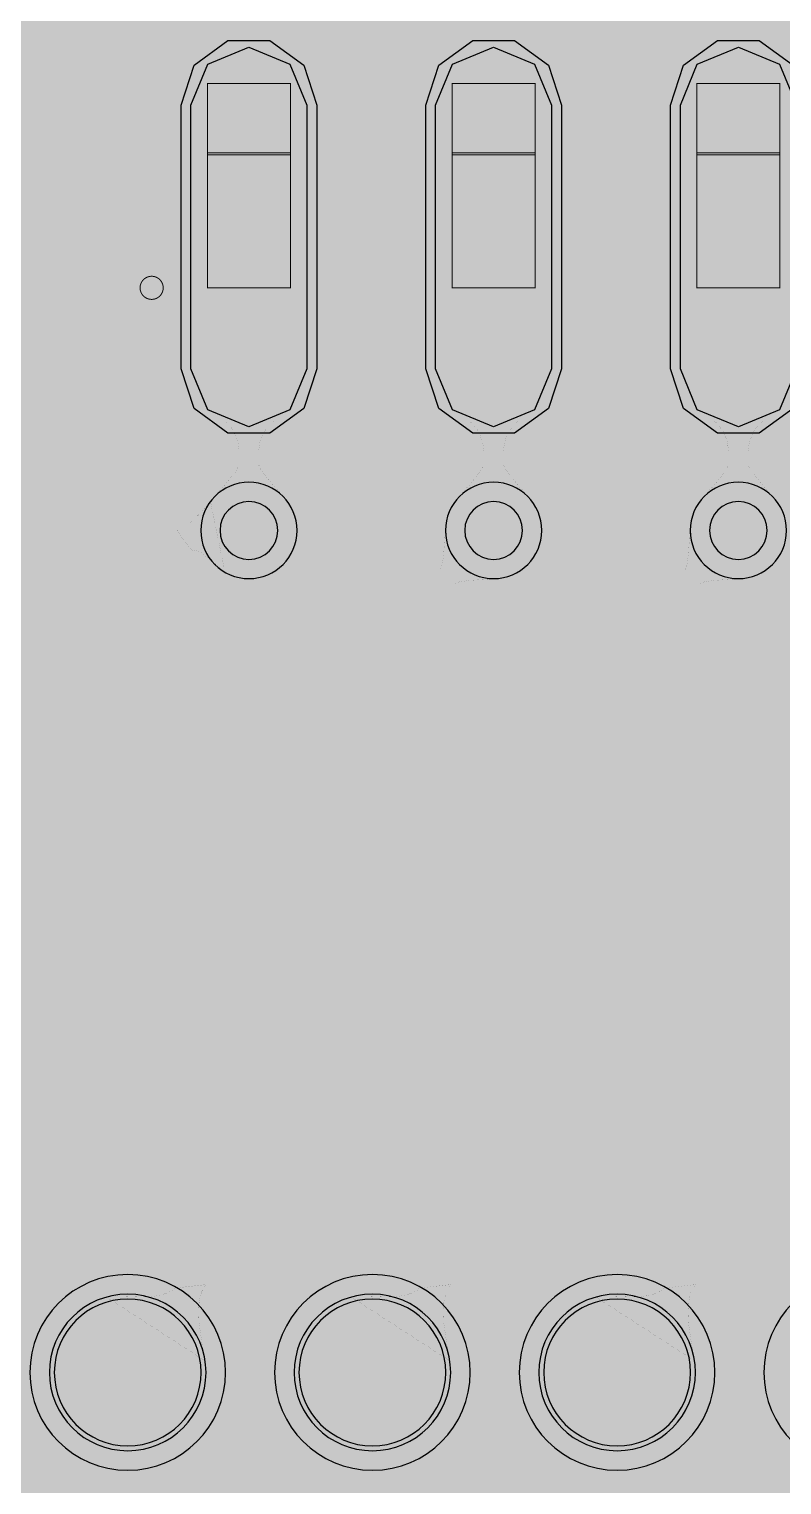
# Model space of a CAD drawing. Header units: millimetres. Extents: x 0 to 100, y -100 to 0.
# Drawn here: x 50.15 to 54.06, y -91.08 to -83.53 of the extents above; entities that cross this region are included whole.
import ezdxf

# ---------------------------------------------------------------- set-up
doc = ezdxf.new("R2010")
doc.units = ezdxf.units.MM
doc.header["$MEASUREMENT"] = 0
for name, color, linetype, true_color in [('Bottom-Layer', 7, 'Continuous', 0x0000ff), ('Bottom-Paste-Mask-Layer', 7, 'Continuous', 0x800000), ('Bottom-Solder-Mask-Layer', 7, 'Continuous', 0xaa00ff), ('Component-Marking-Layer', 7, 'Continuous', 0x66ffcc), ('Component-Shape-Layer', 7, 'Continuous', 0x00cccc), ('Document-Layer', 7, 'Continuous', 0xffffff), ('Hole-Layer', 7, 'Continuous', 0x222222), ('Inner1', 7, 'Continuous', 0x999966), ('Inner2', 7, 'Continuous', 0x008000), ('Multi-Layer', 7, 'Continuous', 0xc0c0c0), ('Pin-Floating-Layer', 7, 'Continuous', 0xff99ff), ('Pin-Soldering-Layer', 7, 'Continuous', 0xcc9999), ('Top-Layer', 7, 'Continuous', 0xff0000), ('Top-Paste-Mask-Layer', 7, 'Continuous', 0x808080), ('Top-Silkscreen-Layer', 7, 'Continuous', 0xffcc00), ('Top-Solder-Mask-Layer', 7, 'Continuous', 0x800080)]:
    doc.layers.add(name, color=color, linetype=linetype, true_color=true_color)

msp = doc.modelspace()

# ---------------------------------------------------------------- hatches: boundary and pattern name
at = {"layer": 'Bottom-Layer'}
for points in [[(99.6419, -0.3581), (99.6419, -99.6419), (0.3581, -99.6419), (0.3581, -0.3581)], [(42.7247, -86.7299), (43.0246, -86.6992), (43.2729, -86.5283), (43.4086, -86.2591), (43.3984, -85.9578), (43.2447, -85.6985), (42.9853, -85.5448), (42.684, -85.5345), (42.4149, -85.6702), (42.2439, -85.9185), (42.2132, -86.2184), (42.1567, -86.1619), (42.1515, -86.0885), (42.033, -85.7661), (41.7588, -85.5593), (41.4162, -85.5341), (41.1146, -85.6985), (40.9502, -86.0001), (40.9755, -86.3426), (41.1823, -86.6169), (41.5047, -86.7353), (41.5781, -86.7406), (44.6501, -89.8125), (44.2963, -89.7352), (43.9466, -89.8292), (43.6795, -90.0737), (43.4043, -89.8249), (43.0445, -89.7349), (42.6846, -89.8249), (42.4095, -90.0737), (42.1343, -89.8249), (41.7745, -89.7349), (41.4146, -89.8249), (41.1395, -90.0737), (40.8643, -89.8249), (40.5045, -89.7349), (40.1446, -89.8249), (39.8695, -90.0737), (39.6866, -89.883), (39.4498, -89.7659), (39.1872, -89.7364), (38.9303, -89.7981), (38.7097, -89.9435), (38.5518, -90.1553), (38.5518, -88.43), (40.2412, -86.7406), (40.3146, -86.7353), (40.637, -86.6169), (40.8438, -86.3426), (40.8691, -86.0001), (40.7047, -85.6985), (40.4031, -85.5341), (40.0605, -85.5593), (39.7863, -85.7661), (39.6678, -86.0885), (39.6626, -86.1619), (39.6061, -86.2184), (39.5674, -85.8979), (39.37, -85.6423), (39.0696, -85.5238), (38.751, -85.5758), (38.5038, -85.7835), (38.3978, -86.0885), (38.3926, -86.1619), (38.3361, -86.2184), (38.3053, -85.9184), (38.1342, -85.67), (37.8647, -85.5344), (37.5633, -85.545), (37.304, -85.6991), (37.1506, -85.9588), (37.141, -86.2603), (37.2773, -86.5293), (37.3255, -86.5849), (37.3255, -90.6937), (37.3566, -90.8503), (37.4453, -90.9831), (38.3695, -91.9072), (38.5022, -91.9959), (38.6588, -92.027), (44.3484, -92.027), (44.2115, -92.3), (44.1922, -92.6047), (44.2938, -92.8927), (44.5001, -93.118), (44.778, -93.2445), (45.0833, -93.2522), (45.3672, -93.1398), (45.5845, -92.9253), (45.8596, -93.174), (46.2195, -93.264), (46.5794, -93.174), (46.8545, -92.9253), (47.1297, -93.174), (47.4895, -93.264), (47.8494, -93.174), (48.1245, -92.9253), (48.3997, -93.174), (48.7595, -93.264), (49.1194, -93.174), (49.3945, -92.9253), (49.6697, -93.174), (50.0295, -93.264), (50.3894, -93.174), (50.6645, -92.9253), (50.9397, -93.174), (51.2995, -93.264), (51.6594, -93.174), (51.9345, -92.9253), (52.2097, -93.174), (52.5695, -93.264), (52.9294, -93.174), (53.2045, -92.9253), (53.4797, -93.174), (53.8395, -93.264), (54.1994, -93.174), (54.4745, -92.9253), (54.7497, -93.174), (55.1095, -93.264), (55.4694, -93.174), (55.7445, -92.9253), (56.0197, -93.174), (56.3795, -93.264), (56.7394, -93.174), (57.0145, -92.9253), (57.2897, -93.174), (57.6495, -93.264), (58.0094, -93.174), (58.2845, -92.9253), (58.5597, -93.174), (58.9195, -93.264), (59.2794, -93.174), (59.5545, -92.9253), (59.8297, -93.174), (60.1895, -93.264), (60.5494, -93.174), (60.8245, -92.9253), (61.0366, -93.1364), (61.3135, -93.2499), (61.6127, -93.2485), (61.8885, -93.1324), (62.0985, -92.9192), (62.2107, -92.6418), (62.2078, -92.3426), (62.0903, -92.0674), (62.0903, -90.0939), (62.0591, -89.9373), (61.9704, -89.8046), (61.4624, -89.2966), (61.3297, -89.2079), (61.1731, -89.1767), (45.1715, -89.1767)], [(50.6855, -86.1285), (50.767, -86.4326), (50.9896, -86.6552), (51.2937, -86.7366), (51.5977, -86.6552), (51.8203, -86.4326), (51.9018, -86.1285), (51.8203, -85.8244), (51.5977, -85.6018), (51.2937, -85.5203), (50.9896, -85.6018), (50.767, -85.8244)], [(51.9555, -86.1285), (52.037, -86.4326), (52.2596, -86.6552), (52.5637, -86.7366), (52.8677, -86.6552), (53.0903, -86.4326), (53.1718, -86.1285), (53.0903, -85.8244), (52.8677, -85.6018), (52.5637, -85.5203), (52.2596, -85.6018), (52.037, -85.8244)], [(53.2255, -86.1285), (53.307, -86.4326), (53.5296, -86.6552), (53.8337, -86.7366), (54.1377, -86.6552), (54.3603, -86.4326), (54.4418, -86.1285), (54.3603, -85.8244), (54.1377, -85.6018), (53.8337, -85.5203), (53.5296, -85.6018), (53.307, -85.8244)], [(50.2581, -90.4995, 1), (51.0709, -90.4995, 1)], [(51.5281, -90.4995, 1), (52.3409, -90.4995, 1)], [(52.7981, -90.4995, 1), (53.6109, -90.4995, 1)]]:
    msp.add_hatch(color=256, dxfattribs=at).paths.add_polyline_path(points)
at = {"layer": 'Bottom-Paste-Mask-Layer'}
for points in [[(50.2581, -90.4995, 1), (51.0709, -90.4995, 1)], [(51.5281, -90.4995, 1), (52.3409, -90.4995, 1)], [(52.7981, -90.4995, 1), (53.6109, -90.4995, 1)]]:
    msp.add_hatch(color=256, dxfattribs=at).paths.add_polyline_path(points)
at = {"layer": 'Bottom-Solder-Mask-Layer'}
for points in [[(50.1565, -90.4995, 1), (51.1725, -90.4995, 1)], [(51.4265, -90.4995, 1), (52.4425, -90.4995, 1)], [(52.6965, -90.4995, 1), (53.7125, -90.4995, 1)], [(53.9665, -90.4995, 1), (54.9825, -90.4995, 1)]]:
    msp.add_hatch(color=256, dxfattribs=at).paths.add_polyline_path(points)
at = {"layer": 'Component-Marking-Layer'}
msp.add_hatch(color=256, dxfattribs=at).paths.add_polyline_path([(50.7287, -84.8689, 1), (50.8487, -84.8689, 1)])
msp.add_hatch(color=256, dxfattribs=at).paths.add_polyline_path([(50.7287, -84.8689, 1), (50.8487, -84.8689, 1)])
at = {"layer": 'Hole-Layer'}
for points in [[(50.2835, -90.4995, 1), (51.0455, -90.4995, 1)], [(51.5535, -90.4995, 1), (52.3155, -90.4995, 1)], [(52.8235, -90.4995, 1), (53.5855, -90.4995, 1)]]:
    msp.add_hatch(color=256, dxfattribs=at).paths.add_polyline_path(points)
at = {"layer": 'Inner1'}
for points in [[(99.6419, -0.3581), (99.6419, -99.6419), (0.3581, -99.6419), (0.3581, -0.3581)], [(47.4913, -85.7694), (47.237, -85.7235), (47.0059, -85.8392), (43.1076, -89.7375), (42.9229, -89.7447), (42.7454, -89.7959), (51.4133, -81.128), (51.4897, -81.0892), (51.5564, -81.0352), (51.6008, -80.9908), (52.0418, -80.9908), (52.299, -81.1897), (52.6198, -81.2424), (52.9271, -81.1363), (53.1471, -80.8969), (53.2268, -80.5817), (53.1471, -80.2664), (52.9271, -80.027), (52.6198, -79.9209), (52.299, -79.9736), (52.0418, -80.1725), (51.4313, -80.1725), (51.2748, -80.2037), (51.142, -80.2924), (51.1201, -80.3142), (51.0442, -80.353), (50.9779, -80.4067), (44.4799, -86.9047), (44.4903, -86.8523), (44.4938, -86.7991), (44.4938, -86.5849), (44.542, -86.5293), (44.6862, -86.2176), (44.6386, -85.8774), (44.4142, -85.6174), (44.0847, -85.5203), (43.7551, -85.6174), (43.5308, -85.8774), (43.4831, -86.2176), (43.6273, -86.5293), (43.6755, -86.5849), (43.6755, -86.6296), (40.5675, -89.7375), (40.5117, -89.735), (40.4558, -89.7365), (43.104, -87.0884), (43.1926, -86.9556), (43.2238, -86.7991), (43.2238, -86.5849), (43.272, -86.5293), (43.4162, -86.2176), (43.3686, -85.8774), (43.1442, -85.6174), (42.8147, -85.5203), (42.4851, -85.6174), (42.2608, -85.8774), (42.2131, -86.2176), (42.3573, -86.5293), (42.4055, -86.5849), (42.4055, -86.6296), (39.2975, -89.7375), (38.9818, -89.7779), (38.7098, -89.9434), (38.5288, -90.2052), (38.4702, -90.5181), (38.544, -90.8277), (29.4535, -90.8277), (25.3557, -86.7299), (25.6556, -86.6992), (25.9039, -86.5283), (26.0396, -86.2591), (26.0293, -85.9578), (25.8756, -85.6985), (25.6163, -85.5448), (25.315, -85.5345), (25.0458, -85.6702), (24.8749, -85.9185), (24.8442, -86.2184), (24.7877, -86.1619), (24.7825, -86.0885), (24.6765, -85.7835), (24.4293, -85.5758), (24.1106, -85.5238), (23.8103, -85.6423), (23.6129, -85.8979), (23.5742, -86.2184), (23.5177, -86.1619), (23.5124, -86.0885), (23.4065, -85.7835), (23.1593, -85.5758), (22.8406, -85.5238), (22.5403, -85.6423), (22.3429, -85.8979), (22.3042, -86.2184), (22.2477, -86.1619), (22.2424, -86.0885), (22.1653, -85.8298), (21.9838, -85.6299), (21.7336, -85.5283), (21.4642, -85.545), (21.2285, -85.6768), (21.073, -85.8976), (20.909, -85.7335), (20.909, -83.1567), (22.8256, -81.24), (23.1482, -81.1988), (23.4125, -81.0093), (23.5548, -80.7169), (23.5411, -80.392), (23.3745, -80.1127), (23.0952, -79.9462), (22.7703, -79.9325), (22.478, -80.0748), (22.2884, -80.3391), (22.2473, -80.6616), (20.2109, -82.6981), (20.1222, -82.8308), (20.0911, -82.9873), (20.0911, -85.9299), (20.1506, -86.1423), (20.3117, -86.2929), (27.5262, -93.5074), (27.6588, -93.596), (27.8153, -93.6271), (44.1105, -93.6271), (44.267, -93.596), (44.3997, -93.5074), (44.6775, -93.2295), (44.7482, -93.2397), (44.7938, -93.248), (45.0939, -93.2503), (45.3717, -93.1369), (45.5845, -92.9253), (45.8596, -93.174), (46.2195, -93.264), (46.5794, -93.174), (46.8545, -92.9253), (47.1297, -93.174), (47.4895, -93.264), (47.8494, -93.174), (48.1245, -92.9253), (48.3997, -93.174), (48.7595, -93.264), (49.1194, -93.174), (49.3945, -92.9253), (49.6697, -93.174), (50.0295, -93.264), (50.3894, -93.174), (50.6645, -92.9253), (50.9397, -93.174), (51.2995, -93.264), (51.6594, -93.174), (51.9345, -92.9253), (52.2097, -93.174), (52.5695, -93.264), (52.9294, -93.174), (53.2045, -92.9253), (53.4797, -93.174), (53.8395, -93.264), (54.1994, -93.174), (54.4745, -92.9253), (54.7497, -93.174), (55.1095, -93.264), (55.4694, -93.174), (55.7445, -92.9253), (56.0197, -93.174), (56.3795, -93.264), (56.7394, -93.174), (57.0145, -92.9253), (57.2897, -93.174), (57.6495, -93.264), (58.0094, -93.174), (58.2845, -92.9253), (58.5597, -93.174), (58.9195, -93.264), (59.2794, -93.174), (59.5545, -92.9253), (59.8297, -93.174), (60.1895, -93.264), (60.5494, -93.174), (60.8245, -92.9253), (61.1133, -93.1811), (61.4903, -93.2634), (61.8594, -93.1511), (62.1267, -92.8728), (62.2241, -92.4995), (62.1267, -92.1261), (61.8594, -91.8479), (61.4903, -91.7356), (61.1133, -91.8178), (60.8245, -92.0737), (60.5494, -91.8249), (60.1895, -91.7349), (59.8297, -91.8249), (59.5545, -92.0737), (59.2794, -91.8249), (58.9195, -91.7349), (58.5597, -91.8249), (58.2845, -92.0737), (58.0094, -91.8249), (57.6495, -91.7349), (57.2897, -91.8249), (57.0145, -92.0737), (56.7394, -91.8249), (56.3795, -91.7349), (56.0197, -91.8249), (55.7445, -92.0737), (55.4694, -91.8249), (55.1095, -91.7349), (54.7497, -91.8249), (54.4745, -92.0737), (54.1994, -91.8249), (53.8395, -91.7349), (53.4797, -91.8249), (53.2045, -92.0737), (52.9294, -91.8249), (52.5695, -91.7349), (52.2097, -91.8249), (51.9345, -92.0737), (51.6594, -91.8249), (51.2995, -91.7349), (50.9397, -91.8249), (50.6645, -92.0737), (50.3894, -91.8249), (50.0295, -91.7349), (49.6697, -91.8249), (49.3945, -92.0737), (49.2108, -91.8824), (48.9728, -91.7653), (48.7092, -91.7366), (48.2294, -91.2568), (48.5299, -91.1477), (48.7595, -90.9253), (49.0347, -91.174), (49.3945, -91.264), (49.7544, -91.174), (50.0295, -90.9253), (50.3047, -91.174), (50.6645, -91.264), (51.0244, -91.174), (51.2995, -90.9253), (51.5747, -91.174), (51.9345, -91.264), (52.2944, -91.174), (52.5695, -90.9253), (52.8447, -91.174), (53.2045, -91.264), (53.5644, -91.174), (53.8395, -90.9253), (54.1147, -91.174), (54.4745, -91.264), (54.8344, -91.174), (55.1095, -90.9253), (55.3847, -91.174), (55.7445, -91.264), (56.1044, -91.174), (56.3795, -90.9253), (56.6547, -91.174), (57.0145, -91.264), (57.3744, -91.174), (57.6495, -90.9253), (57.9247, -91.174), (58.2845, -91.264), (58.6444, -91.174), (58.9195, -90.9253), (59.1947, -91.174), (59.5545, -91.264), (59.9144, -91.174), (60.1895, -90.9253), (60.4737, -91.1788), (60.845, -91.2638), (61.2111, -91.1591), (61.4814, -90.8907), (61.5171, -90.8333), (61.5557, -90.7815), (69.4988, -90.7815), (69.6554, -90.7504), (69.7881, -90.6617), (73.7092, -86.7406), (73.7826, -86.7353), (74.1051, -86.6169), (74.3119, -86.3426), (74.3371, -86.0001), (74.1727, -85.6985), (73.8711, -85.5341), (73.5286, -85.5593), (73.2543, -85.7661), (73.1359, -86.0885), (73.1306, -86.1619), (73.0741, -86.2184), (73.0354, -85.8979), (72.838, -85.6423), (72.5377, -85.5238), (72.219, -85.5758), (71.9718, -85.7835), (71.8659, -86.0885), (71.8606, -86.1619), (71.8041, -86.2184), (71.7654, -85.8979), (71.568, -85.6423), (71.2677, -85.5238), (70.949, -85.5758), (70.7018, -85.7835), (70.5959, -86.0885), (70.5906, -86.1619), (70.5341, -86.2184), (70.4954, -85.8979), (70.298, -85.6423), (69.9977, -85.5238), (69.679, -85.5758), (69.4318, -85.7835), (69.3259, -86.0885), (69.3206, -86.1619), (69.2641, -86.2184), (69.2254, -85.8979), (69.028, -85.6423), (68.7277, -85.5238), (68.409, -85.5758), (68.1618, -85.7835), (68.0559, -86.0885), (68.0506, -86.1619), (67.9941, -86.2184), (67.9554, -85.8979), (67.758, -85.6423), (67.4577, -85.5238), (67.139, -85.5758), (66.8918, -85.7835), (66.7859, -86.0885), (66.7806, -86.1619), (66.7241, -86.2184), (66.6854, -85.8979), (66.488, -85.6423), (66.1877, -85.5238), (65.869, -85.5758), (65.6218, -85.7835), (65.5158, -86.0885), (65.5106, -86.1619), (63.9428, -87.7297), (60.9374, -87.7297), (67.423, -81.2441), (67.7284, -81.1535), (67.9563, -80.9311), (68.0542, -80.628), (67.9995, -80.3142), (67.8048, -80.0621), (67.5151, -79.9299), (67.1971, -79.948), (66.9242, -80.1123), (66.7594, -80.3849), (66.7407, -80.7028), (66.7488, -80.7611), (59.9842, -87.5257), (58.095, -87.5257), (58.8802, -86.7406), (58.9536, -86.7353), (59.276, -86.6169), (59.4829, -86.3426), (59.5081, -86.0001), (59.3437, -85.6985), (59.0421, -85.5341), (58.6995, -85.5593), (58.4253, -85.7661), (58.3068, -86.0885), (58.3016, -86.1619), (58.2451, -86.2184), (58.2064, -85.8979), (58.009, -85.6423), (57.7087, -85.5238), (57.39, -85.5758), (57.1428, -85.7835), (57.0368, -86.0885), (57.0316, -86.1619), (56.9751, -86.2184), (56.9364, -85.8979), (56.739, -85.6423), (56.4387, -85.5238), (56.12, -85.5758), (55.8728, -85.7835), (55.7668, -86.0885), (55.7616, -86.1619), (55.7051, -86.2184), (55.6664, -85.8979), (55.469, -85.6423), (55.1687, -85.5238), (54.85, -85.5758), (54.6028, -85.7835), (54.4968, -86.0885), (54.4916, -86.1619), (54.4351, -86.2184), (54.3964, -85.8979), (54.199, -85.6423), (53.8987, -85.5238), (53.58, -85.5758), (53.3328, -85.7835), (53.2268, -86.0885), (53.2216, -86.1619), (53.1651, -86.2184), (53.1264, -85.8979), (52.929, -85.6423), (52.6287, -85.5238), (52.31, -85.5758), (52.0628, -85.7835), (51.9568, -86.0885), (51.9516, -86.1619), (51.9412, -86.1723), (51.9002, -86.1723), (51.8645, -85.9187), (51.7275, -85.7023), (51.5136, -85.5615), (51.2606, -85.5212), (51.0135, -85.5887), (50.8161, -85.7519), (50.8013, -85.7694)]]:
    msp.add_hatch(color=256, dxfattribs=at).paths.add_polyline_path(points)
at = {"layer": 'Inner2'}
for points in [[(99.6419, -0.3581), (99.6419, -99.6419), (0.3581, -99.6419), (0.3581, -0.3581)], [(49.3945, -89.7349), (49.0347, -89.8249), (48.7595, -90.0737), (48.4844, -89.8249), (48.1245, -89.7349), (47.7647, -89.8249), (47.4895, -90.0737), (47.2144, -89.8249), (46.8545, -89.7349), (46.4946, -89.8249), (46.2195, -90.0737), (45.9444, -89.8249), (45.5845, -89.7349), (45.2246, -89.8249), (44.9495, -90.0737), (44.6744, -89.8249), (44.3145, -89.7349), (43.9546, -89.8249), (43.6795, -90.0737), (43.4043, -89.8249), (43.0445, -89.7349), (42.6846, -89.8249), (42.4095, -90.0737), (42.1343, -89.8249), (41.7745, -89.7349), (41.4146, -89.8249), (41.1395, -90.0737), (40.8643, -89.8249), (40.5045, -89.7349), (40.1446, -89.8249), (39.8695, -90.0737), (39.5882, -89.8217), (39.2206, -89.7351), (38.8564, -89.8349), (38.5845, -90.097), (38.4711, -90.4572), (38.544, -90.8277), (33.2635, -90.8277), (28.5977, -86.1619), (28.5925, -86.0885), (28.4865, -85.7835), (28.2393, -85.5758), (27.9206, -85.5238), (27.6203, -85.6423), (27.4229, -85.8979), (27.3842, -86.2184), (27.3277, -86.1619), (27.3225, -86.0885), (27.2165, -85.7835), (26.9693, -85.5758), (26.6506, -85.5238), (26.3503, -85.6423), (26.1529, -85.8979), (26.1142, -86.2184), (26.0577, -86.1619), (26.0525, -86.0885), (25.934, -85.7661), (25.6598, -85.5593), (25.3172, -85.5341), (25.0156, -85.6985), (24.8512, -86.0001), (24.8764, -86.3426), (25.0833, -86.6169), (25.4057, -86.7353), (25.4791, -86.7406), (30.6727, -91.9342), (30.8054, -92.0229), (30.962, -92.054), (44.3281, -92.054), (44.2043, -92.3286), (44.1961, -92.6298), (44.3049, -92.9107), (44.5138, -93.1277), (44.7903, -93.2473), (45.0916, -93.2507), (45.3707, -93.1375), (45.5845, -92.9253), (45.8596, -93.174), (46.2195, -93.264), (46.5794, -93.174), (46.8545, -92.9253), (47.1297, -93.174), (47.4895, -93.264), (47.8494, -93.174), (48.1245, -92.9253), (48.3997, -93.174), (48.7595, -93.264), (49.1194, -93.174), (49.3945, -92.9253), (49.6697, -93.174), (50.0295, -93.264), (50.3894, -93.174), (50.6645, -92.9253), (50.9397, -93.174), (51.2995, -93.264), (51.6594, -93.174), (51.9345, -92.9253), (52.2097, -93.174), (52.5695, -93.264), (52.9294, -93.174), (53.2045, -92.9253), (53.4797, -93.174), (53.8395, -93.264), (54.1994, -93.174), (54.4745, -92.9253), (54.7497, -93.174), (55.1095, -93.264), (55.4694, -93.174), (55.7445, -92.9253), (56.0197, -93.174), (56.3795, -93.264), (56.7394, -93.174), (57.0145, -92.9253), (57.2897, -93.174), (57.6495, -93.264), (58.0094, -93.174), (58.2845, -92.9253), (58.5597, -93.174), (58.9195, -93.264), (59.2794, -93.174), (59.5545, -92.9253), (59.8297, -93.174), (60.1895, -93.264), (60.5494, -93.174), (60.8245, -92.9253), (61.1133, -93.1811), (61.4903, -93.2634), (61.8594, -93.1511), (62.1267, -92.8728), (62.2241, -92.4995), (62.1267, -92.1261), (61.8594, -91.8479), (61.4903, -91.7356), (61.1133, -91.8178), (60.8245, -92.0737), (60.5494, -91.8249), (60.1895, -91.7349), (59.8297, -91.8249), (59.5545, -92.0737), (59.2794, -91.8249), (58.9195, -91.7349), (58.5597, -91.8249), (58.2845, -92.0737), (58.0094, -91.8249), (57.6495, -91.7349), (57.2897, -91.8249), (57.0145, -92.0737), (56.7394, -91.8249), (56.3795, -91.7349), (56.0197, -91.8249), (55.7445, -92.0737), (55.4694, -91.8249), (55.1095, -91.7349), (54.7497, -91.8249), (54.4745, -92.0737), (54.1994, -91.8249), (53.8395, -91.7349), (53.4797, -91.8249), (53.2045, -92.0737), (53.0208, -91.8824), (52.7828, -91.7653), (52.5192, -91.7366), (52.0394, -91.2568), (52.3399, -91.1477), (52.5695, -90.9253), (52.8447, -91.174), (53.2045, -91.264), (53.5644, -91.174), (53.8395, -90.9253), (54.1147, -91.174), (54.4745, -91.264), (54.8344, -91.174), (55.1095, -90.9253), (55.3847, -91.174), (55.7445, -91.264), (56.1044, -91.174), (56.3795, -90.9253), (56.6547, -91.174), (57.0145, -91.264), (57.3744, -91.174), (57.6495, -90.9253), (57.9247, -91.174), (58.2845, -91.264), (58.6444, -91.174), (58.9195, -90.9253), (59.1947, -91.174), (59.5545, -91.264), (59.9144, -91.174), (60.1895, -90.9253), (60.4783, -91.1811), (60.8553, -91.2634), (61.2244, -91.1511), (61.4917, -90.8728), (61.5891, -90.4995), (61.4917, -90.1261), (61.2244, -89.8479), (60.8553, -89.7356), (60.4783, -89.8178), (60.1895, -90.0737), (59.9144, -89.8249), (59.5545, -89.7349), (59.1947, -89.8249), (58.9195, -90.0737), (58.6444, -89.8249), (58.2845, -89.7349), (57.9247, -89.8249), (57.6495, -90.0737), (57.3744, -89.8249), (57.0145, -89.7349), (56.6547, -89.8249), (56.3795, -90.0737), (56.1044, -89.8249), (55.7445, -89.7349), (55.3847, -89.8249), (55.1095, -90.0737), (54.8344, -89.8249), (54.4745, -89.7349), (54.1147, -89.8249), (53.8395, -90.0737), (53.5644, -89.8249), (53.2045, -89.7349), (52.8447, -89.8249), (52.5695, -90.0737), (52.2944, -89.8249), (51.9345, -89.7349), (51.5747, -89.8249), (51.2995, -90.0737), (51.0244, -89.8249), (50.6645, -89.7349), (50.3047, -89.8249), (50.0295, -90.0737), (49.7544, -89.8249)], [(50.6855, -86.1285), (50.767, -86.4326), (50.9896, -86.6552), (51.2937, -86.7366), (51.5977, -86.6552), (51.8203, -86.4326), (51.9018, -86.1285), (51.8203, -85.8244), (51.5977, -85.6018), (51.2937, -85.5203), (50.9896, -85.6018), (50.767, -85.8244)], [(51.9555, -86.1285), (52.037, -86.4326), (52.2596, -86.6552), (52.5637, -86.7366), (52.8677, -86.6552), (53.0903, -86.4326), (53.1718, -86.1285), (53.0903, -85.8244), (52.8677, -85.6018), (52.5637, -85.5203), (52.2596, -85.6018), (52.037, -85.8244)], [(53.2255, -86.1285), (53.307, -86.4326), (53.5296, -86.6552), (53.8337, -86.7366), (54.1377, -86.6552), (54.3603, -86.4326), (54.4418, -86.1285), (54.3603, -85.8244), (54.1377, -85.6018), (53.8337, -85.5203), (53.5296, -85.6018), (53.307, -85.8244)]]:
    msp.add_hatch(color=256, dxfattribs=at).paths.add_polyline_path(points)
at = {"layer": 'Multi-Layer'}
for points in [[(50.2581, -90.4995, 1), (51.0709, -90.4995, 1)], [(50.2581, -90.4995, 1), (51.0709, -90.4995, 1)], [(50.2581, -90.4995, 1), (51.0709, -90.4995, 1)], [(51.5281, -90.4995, 1), (52.3409, -90.4995, 1)], [(51.5281, -90.4995, 1), (52.3409, -90.4995, 1)], [(51.5281, -90.4995, 1), (52.3409, -90.4995, 1)], [(52.7981, -90.4995, 1), (53.6109, -90.4995, 1)], [(52.7981, -90.4995, 1), (53.6109, -90.4995, 1)], [(52.7981, -90.4995, 1), (53.6109, -90.4995, 1)]]:
    msp.add_hatch(color=256, dxfattribs=at).paths.add_polyline_path(points)
at = {"layer": 'Pin-Floating-Layer'}
for points in [[(51.0786, -84.1789), (51.0786, -83.8089), (51.5087, -83.8089), (51.5087, -84.1789)], [(51.0786, -84.1789), (51.0786, -83.8089), (51.5087, -83.8089), (51.5087, -84.1789)], [(52.3486, -84.1789), (52.3486, -83.8089), (52.7787, -83.8089), (52.7787, -84.1789)], [(52.3486, -84.1789), (52.3486, -83.8089), (52.7787, -83.8089), (52.7787, -84.1789)], [(53.6187, -84.1789), (53.6187, -83.8089), (54.0487, -83.8089), (54.0487, -84.1789)], [(53.6187, -84.1789), (53.6187, -83.8089), (54.0487, -83.8089), (54.0487, -84.1789)]]:
    msp.add_hatch(color=256, dxfattribs=at).paths.add_polyline_path(points)
at = {"layer": 'Pin-Soldering-Layer'}
for points in [[(51.0786, -84.8689), (51.0786, -84.1689), (51.5087, -84.1689), (51.5087, -84.8689)], [(51.0786, -84.8689), (51.0786, -84.1689), (51.5087, -84.1689), (51.5087, -84.8689)], [(52.3486, -84.8689), (52.3486, -84.1689), (52.7787, -84.1689), (52.7787, -84.8689)], [(52.3486, -84.8689), (52.3486, -84.1689), (52.7787, -84.1689), (52.7787, -84.8689)], [(53.6187, -84.8689), (53.6187, -84.1689), (54.0487, -84.1689), (54.0487, -84.8689)], [(53.6187, -84.8689), (53.6187, -84.1689), (54.0487, -84.1689), (54.0487, -84.8689)]]:
    msp.add_hatch(color=256, dxfattribs=at).paths.add_polyline_path(points)
at = {"layer": 'Top-Layer'}
for points in [[(99.6419, -0.3581), (99.6419, -99.6419), (0.3581, -99.6419), (0.3581, -0.3581)], [(51.2937, -86.7366), (51.6178, -86.6431), (51.8422, -86.3911), (51.8977, -86.0584), (51.7674, -85.7472), (51.8656, -85.6166), (51.9287, -85.4657), (51.9917, -85.6166), (52.0899, -85.7472), (51.9596, -86.0584), (52.0152, -86.3911), (52.2395, -86.6431), (52.5637, -86.7366), (52.8878, -86.6431), (53.1122, -86.3911), (53.1677, -86.0584), (53.0375, -85.7472), (53.1356, -85.6166), (53.1987, -85.4657), (53.2617, -85.6166), (53.3599, -85.7472), (53.2296, -86.0584), (53.2852, -86.3911), (53.5095, -86.6431), (53.8337, -86.7366), (54.1578, -86.6431), (54.3822, -86.3911), (54.4378, -86.0584), (54.3075, -85.7472), (54.4056, -85.6166), (54.4687, -85.4657), (54.5317, -85.6166), (54.6299, -85.7472), (54.4996, -86.0584), (54.5552, -86.3911), (54.7795, -86.6431), (55.1037, -86.7366), (55.4278, -86.6431), (55.6522, -86.3911), (55.7078, -86.0584), (55.5775, -85.7472), (55.6756, -85.6166), (55.7387, -85.4657), (55.8017, -85.6166), (55.8999, -85.7472), (55.7696, -86.0584), (55.8252, -86.3911), (56.0496, -86.6431), (56.3737, -86.7366), (56.6978, -86.6431), (56.9222, -86.3911), (56.9778, -86.0584), (56.8475, -85.7472), (56.9457, -85.6166), (57.0087, -85.4657), (57.0717, -85.6166), (57.1699, -85.7472), (57.0396, -86.0584), (57.0952, -86.3911), (57.3196, -86.6431), (57.6437, -86.7366), (57.9678, -86.6431), (58.1922, -86.3911), (58.2478, -86.0584), (58.1175, -85.7472), (58.2157, -85.6166), (58.2787, -85.4657), (58.3417, -85.6166), (58.4399, -85.7472), (58.3096, -86.0584), (58.3652, -86.3911), (58.5896, -86.6431), (58.9137, -86.7366), (59.2378, -86.6431), (59.4622, -86.3911), (59.5178, -86.0584), (59.3875, -85.7472), (59.4857, -85.6166), (59.5487, -85.4657), (59.7013, -85.7382), (59.9622, -85.9098), (60.2729, -85.9421), (60.5635, -85.8277), (60.7688, -85.5924), (60.8428, -85.289), (60.8428, -83.92), (60.7688, -83.6166), (60.5635, -83.3813), (60.2729, -83.2669), (59.9622, -83.2992), (59.7013, -83.4708), (59.5487, -83.7432), (59.377, -83.4512), (59.083, -83.283), (58.7443, -83.283), (58.4503, -83.4512), (58.2787, -83.7432), (58.107, -83.4512), (57.813, -83.283), (57.4743, -83.283), (57.1803, -83.4512), (57.0087, -83.7432), (56.837, -83.4512), (56.543, -83.283), (56.2043, -83.283), (55.9103, -83.4512), (55.7387, -83.7432), (55.567, -83.4512), (55.273, -83.283), (54.9343, -83.283), (54.6403, -83.4512), (54.4687, -83.7432), (54.297, -83.4512), (54.003, -83.283), (53.6643, -83.283), (53.3703, -83.4512), (53.1987, -83.7432), (53.027, -83.4512), (52.733, -83.283), (52.3943, -83.283), (52.1003, -83.4512), (51.9287, -83.7432), (51.776, -83.4708), (51.5151, -83.2992), (51.2045, -83.2669), (50.9138, -83.3813), (50.7085, -83.6166), (50.6345, -83.92), (50.6345, -85.289), (50.6826, -85.5361), (50.8199, -85.7472), (50.6896, -86.0584), (50.7452, -86.3911), (50.9695, -86.6431)], [(51.5947, -85.289), (51.5065, -85.5018), (51.2937, -85.59), (51.0808, -85.5018), (50.9927, -85.289), (50.9927, -83.92), (51.0808, -83.7072), (51.2937, -83.619), (51.5065, -83.7072), (51.5947, -83.92)], [(52.8647, -85.289), (52.7765, -85.5018), (52.5637, -85.59), (52.3508, -85.5018), (52.2627, -85.289), (52.2627, -83.92), (52.3508, -83.7072), (52.5637, -83.619), (52.7765, -83.7072), (52.8647, -83.92)], [(54.1347, -85.289), (54.0465, -85.5018), (53.8337, -85.59), (53.6208, -85.5018), (53.5327, -85.289), (53.5327, -83.92), (53.6208, -83.7072), (53.8337, -83.619), (54.0465, -83.7072), (54.1347, -83.92)], [(50.2581, -90.4995, 1), (51.0709, -90.4995, 1)], [(51.5281, -90.4995, 1), (52.3409, -90.4995, 1)], [(52.7981, -90.4995, 1), (53.6109, -90.4995, 1)]]:
    msp.add_hatch(color=256, dxfattribs=at).paths.add_polyline_path(points)
at = {"layer": 'Top-Paste-Mask-Layer'}
for points in [[(51.5947, -85.289), (51.5065, -85.5018), (51.2937, -85.59), (51.0808, -85.5018), (50.9927, -85.289), (50.9927, -83.92), (51.0808, -83.7072), (51.2937, -83.619), (51.5065, -83.7072), (51.5947, -83.92)], [(52.8647, -85.289), (52.7765, -85.5018), (52.5637, -85.59), (52.3508, -85.5018), (52.2627, -85.289), (52.2627, -83.92), (52.3508, -83.7072), (52.5637, -83.619), (52.7765, -83.7072), (52.8647, -83.92)], [(54.1347, -85.289), (54.0465, -85.5018), (53.8337, -85.59), (53.6208, -85.5018), (53.5327, -85.289), (53.5327, -83.92), (53.6208, -83.7072), (53.8337, -83.619), (54.0465, -83.7072), (54.1347, -83.92)], [(50.2581, -90.4995, 1), (51.0709, -90.4995, 1)], [(51.5281, -90.4995, 1), (52.3409, -90.4995, 1)], [(52.7981, -90.4995, 1), (53.6109, -90.4995, 1)]]:
    msp.add_hatch(color=256, dxfattribs=at).paths.add_polyline_path(points)
at = {"layer": 'Top-Solder-Mask-Layer'}
for points in [[(51.6457, -85.289), (51.5784, -85.4959), (51.4024, -85.6238), (51.1849, -85.6238), (51.0089, -85.4959), (50.9417, -85.289), (50.9417, -83.92), (51.0089, -83.7131), (51.1849, -83.5852), (51.4024, -83.5852), (51.5784, -83.7131), (51.6457, -83.92)], [(52.9157, -85.289), (52.8484, -85.4959), (52.6724, -85.6238), (52.4549, -85.6238), (52.2789, -85.4959), (52.2117, -85.289), (52.2117, -83.92), (52.2789, -83.7131), (52.4549, -83.5852), (52.6724, -83.5852), (52.8484, -83.7131), (52.9157, -83.92)], [(54.1857, -85.289), (54.1184, -85.4959), (53.9424, -85.6238), (53.7249, -85.6238), (53.5489, -85.4959), (53.4817, -85.289), (53.4817, -83.92), (53.5489, -83.7131), (53.7249, -83.5852), (53.9424, -83.5852), (54.1184, -83.7131), (54.1857, -83.92)], [(50.2581, -90.4995, 1), (51.0709, -90.4995, 1)], [(51.5281, -90.4995, 1), (52.3409, -90.4995, 1)], [(52.7981, -90.4995, 1), (53.6109, -90.4995, 1)]]:
    msp.add_hatch(color=256, dxfattribs=at).paths.add_polyline_path(points)

# ---------------------------------------------------------------- linework, layer by layer
at = {"layer": 'Bottom-Layer', "const_width": 0.0508}
for points in [[(50.6855, -86.1285), (50.767, -86.4326), (50.9896, -86.6552), (51.2937, -86.7366), (51.5977, -86.6552), (51.8203, -86.4326), (51.9018, -86.1285), (51.8203, -85.8244), (51.5977, -85.6018), (51.2937, -85.5203), (50.9896, -85.6018), (50.767, -85.8244)], [(51.9555, -86.1285), (52.037, -86.4326), (52.2596, -86.6552), (52.5637, -86.7366), (52.8677, -86.6552), (53.0903, -86.4326), (53.1718, -86.1285), (53.0903, -85.8244), (52.8677, -85.6018), (52.5637, -85.5203), (52.2596, -85.6018), (52.037, -85.8244)], [(53.2255, -86.1285), (53.307, -86.4326), (53.5296, -86.6552), (53.8337, -86.7366), (54.1377, -86.6552), (54.3603, -86.4326), (54.4418, -86.1285), (54.3603, -85.8244), (54.1377, -85.6018), (53.8337, -85.5203), (53.5296, -85.6018), (53.307, -85.8244)]]:
    msp.add_lwpolyline(points, close=True, dxfattribs=at)
at = {"layer": 'Bottom-Layer'}
for points, const_width in [([(62.0903, -92.0674), (62.0903, -90.0939), (62.0591, -89.9373), (61.9704, -89.8046), (61.4624, -89.2966), (61.3297, -89.2079), (61.1731, -89.1767), (45.1715, -89.1767)], 0.0508), ([(45.002, -89.5859), (61.1731, -89.5859)], 0.102)]:
    msp.add_lwpolyline(points, dxfattribs=dict(at, const_width=const_width))
for points in [[(50.2581, -90.4995, 1), (51.0709, -90.4995), (51.0709, -90.4995, 1), (50.2581, -90.4995)], [(51.5281, -90.4995, 1), (52.3409, -90.4995), (52.3409, -90.4995, 1), (51.5281, -90.4995)], [(52.7981, -90.4995, 1), (53.6109, -90.4995), (53.6109, -90.4995, 1), (52.7981, -90.4995)]]:
    msp.add_lwpolyline(points, format="xyb", dxfattribs=at)
at = {"layer": 'Bottom-Paste-Mask-Layer'}
for points in [[(50.2581, -90.4995, 1), (51.0709, -90.4995), (51.0709, -90.4995, 1), (50.2581, -90.4995)], [(51.5281, -90.4995, 1), (52.3409, -90.4995), (52.3409, -90.4995, 1), (51.5281, -90.4995)], [(52.7981, -90.4995, 1), (53.6109, -90.4995), (53.6109, -90.4995, 1), (52.7981, -90.4995)]]:
    msp.add_lwpolyline(points, format="xyb", dxfattribs=at)
at = {"layer": 'Bottom-Solder-Mask-Layer'}
for points in [[(50.1565, -90.4995, 1), (51.1725, -90.4995, 1)], [(51.4265, -90.4995, 1), (52.4425, -90.4995, 1)], [(52.6965, -90.4995, 1), (53.7125, -90.4995, 1)], [(53.9665, -90.4995, 1), (54.9825, -90.4995, 1)]]:
    msp.add_lwpolyline(points, format="xyb", close=True, dxfattribs=at)
at = {"layer": 'Component-Marking-Layer', "const_width": 0.00508}
msp.add_lwpolyline([(50.7287, -84.8689, 1), (50.8487, -84.8689), (50.8487, -84.8689, 1), (50.7287, -84.8689)], format="xyb", dxfattribs=at)
msp.add_lwpolyline([(50.7287, -84.8689, 1), (50.8487, -84.8689), (50.8487, -84.8689, 1), (50.7287, -84.8689)], format="xyb", dxfattribs=at)
at = {"layer": 'Component-Shape-Layer', "const_width": 0.0508}
msp.add_lwpolyline([(50.7887, -83.8189), (50.7887, -79.9189), (60.6887, -79.9189), (60.6887, -83.8189)], close=True, dxfattribs=at)
msp.add_lwpolyline([(50.7887, -83.8189), (50.7887, -79.9189), (60.6887, -79.9189), (60.6887, -83.8189)], close=True, dxfattribs=at)
at = {"layer": 'Document-Layer', "const_width": 0.5}
msp.add_lwpolyline([(51.0437, -85.269, 1), (51.5436, -85.269, 1)], format="xyb", close=True, dxfattribs=at)
msp.add_lwpolyline([(51.0437, -85.269, 1), (51.5436, -85.269, 1)], format="xyb", close=True, dxfattribs=at)
at = {"layer": 'Hole-Layer'}
for points in [[(51.1437, -86.1285, 1), (51.4437, -86.1285, 1)], [(52.4137, -86.1285, 1), (52.7137, -86.1285, 1)], [(53.6837, -86.1285, 1), (53.9837, -86.1285, 1)], [(50.2835, -90.4995, 1), (51.0455, -90.4995, 1)], [(51.5535, -90.4995, 1), (52.3155, -90.4995, 1)], [(52.8235, -90.4995, 1), (53.5855, -90.4995, 1)]]:
    msp.add_lwpolyline(points, format="xyb", close=True, dxfattribs=at)
at = {"layer": 'Inner1'}
for points, const_width in [([(54.199, -85.6423), (53.8987, -85.5238), (53.58, -85.5758), (53.3328, -85.7835), (53.2268, -86.0885), (53.2216, -86.1619), (53.1651, -86.2184), (53.1264, -85.8979), (52.929, -85.6423), (52.6287, -85.5238), (52.31, -85.5758), (52.0628, -85.7835), (51.9568, -86.0885), (51.9516, -86.1619), (51.9412, -86.1723), (51.9002, -86.1723), (51.8645, -85.9187), (51.7275, -85.7023), (51.5136, -85.5615), (51.2606, -85.5212), (51.0135, -85.5887), (50.8161, -85.7519), (50.8013, -85.7694), (47.4913, -85.7694)], 0.0508), ([(52.5637, -86.1285), (52.1107, -86.5815)], 0.102), ([(53.8337, -86.1285), (53.1767, -86.7855)], 0.102), ([(51.2937, -86.1785), (47.2952, -86.1785)], 0.102), ([(52.1107, -86.5815), (48.1122, -86.5815)], 0.102), ([(53.1767, -86.7855), (48.9875, -86.7855)], 0.102), ([(50.2442, -86.9895), (46.8613, -90.3724)], 0.102), ([(54.2427, -86.9895), (50.2442, -86.9895)], 0.102), ([(51.3102, -87.1935), (48.1313, -90.3724)], 0.102), ([(55.3087, -87.1935), (51.3102, -87.1935)], 0.102), ([(52.3468, -87.4269), (49.4013, -90.3724)], 0.102), ([(56.3453, -87.4269), (52.3468, -87.4269)], 0.102), ([(53.4128, -87.6309), (50.6713, -90.3724)], 0.102), ([(57.4113, -87.6309), (53.4128, -87.6309)], 0.102), ([(54.3788, -87.9349), (51.9413, -90.3724)], 0.102), ([(55.4449, -88.1389), (53.2113, -90.3724)], 0.102), ([(50.0295, -90.9253), (50.3047, -91.174)], 0.0508), ([(51.0244, -91.174), (51.2995, -90.9253), (51.5747, -91.174)], 0.0508), ([(52.2944, -91.174), (52.5695, -90.9253), (52.8447, -91.174)], 0.0508), ([(53.5644, -91.174), (53.8395, -90.9253), (54.1147, -91.174)], 0.0508)]:
    msp.add_lwpolyline(points, dxfattribs=dict(at, const_width=const_width))
at = {"layer": 'Inner1', "const_width": 0.000254}
for points in [[(50.9942, -86.2295), (50.9191, -86.1275), (50.9332, -86.1242), (50.9516, -86.1147), (50.9971, -86.0807), (51.0473, -86.0328), (51.0941, -85.9779), (51.1692, -86.3453), (51.1363, -86.3184), (51.0943, -86.2796), (51.0459, -86.2447), (51.0203, -86.2336)], [(52.3591, -86.4052), (52.2869, -86.3331), (52.2969, -86.3065), (52.304, -86.2557), (52.3142, -86.1128), (52.5793, -86.378), (52.4365, -86.3881), (52.3856, -86.3953)], [(53.6291, -86.4052), (53.5569, -86.3331), (53.5669, -86.3065), (53.574, -86.2557), (53.5842, -86.1128), (53.8493, -86.378), (53.7065, -86.3881), (53.6556, -86.3953)], [(50.9102, -90.0614), (51.0726, -90.0433), (51.0591, -90.0601), (51.0487, -90.0802), (51.036, -90.1281), (51.0322, -90.1833), (51.035, -90.2422), (51.0512, -90.3558), (51.0665, -90.4395), (50.5547, -90.1082), (50.5865, -90.1039), (50.6281, -90.104), (50.7282, -90.1077), (50.7806, -90.1064), (50.8305, -90.0999), (50.8747, -90.0857), (50.8937, -90.0749)], [(52.1802, -90.0614), (52.3426, -90.0433), (52.3291, -90.0601), (52.3187, -90.0802), (52.306, -90.1281), (52.3022, -90.1833), (52.305, -90.2422), (52.3212, -90.3558), (52.3365, -90.4395), (51.8247, -90.1082), (51.8566, -90.1039), (51.8981, -90.104), (51.9982, -90.1077), (52.0506, -90.1064), (52.1005, -90.0999), (52.1447, -90.0857), (52.1637, -90.0749)], [(53.4502, -90.0614), (53.6126, -90.0433), (53.5991, -90.0601), (53.5887, -90.0802), (53.576, -90.1281), (53.5722, -90.1833), (53.575, -90.2422), (53.5912, -90.3558), (53.6065, -90.4395), (53.0948, -90.1082), (53.1266, -90.1039), (53.1681, -90.104), (53.2682, -90.1077), (53.3206, -90.1064), (53.3705, -90.0999), (53.4147, -90.0857), (53.4338, -90.0749)]]:
    msp.add_lwpolyline(points, close=True, dxfattribs=at)
at = {"layer": 'Inner2', "const_width": 0.0508}
for points in [[(50.6855, -86.1285), (50.767, -86.4326), (50.9896, -86.6552), (51.2937, -86.7366), (51.5977, -86.6552), (51.8203, -86.4326), (51.9018, -86.1285), (51.8203, -85.8244), (51.5977, -85.6018), (51.2937, -85.5203), (50.9896, -85.6018), (50.767, -85.8244)], [(51.9555, -86.1285), (52.037, -86.4326), (52.2596, -86.6552), (52.5637, -86.7366), (52.8677, -86.6552), (53.0903, -86.4326), (53.1718, -86.1285), (53.0903, -85.8244), (52.8677, -85.6018), (52.5637, -85.5203), (52.2596, -85.6018), (52.037, -85.8244)], [(53.2255, -86.1285), (53.307, -86.4326), (53.5296, -86.6552), (53.8337, -86.7366), (54.1377, -86.6552), (54.3603, -86.4326), (54.4418, -86.1285), (54.3603, -85.8244), (54.1377, -85.6018), (53.8337, -85.5203), (53.5296, -85.6018), (53.307, -85.8244)]]:
    msp.add_lwpolyline(points, close=True, dxfattribs=at)
for points in [[(54.1147, -89.8249), (53.8395, -90.0737), (53.5644, -89.8249), (53.2045, -89.7349), (52.8447, -89.8249), (52.5695, -90.0737), (52.2944, -89.8249), (51.9345, -89.7349), (51.5747, -89.8249), (51.2995, -90.0737), (51.0244, -89.8249), (50.6645, -89.7349), (50.3047, -89.8249), (50.0295, -90.0737)], [(52.3399, -91.1477), (52.5695, -90.9253), (52.8447, -91.174)], [(53.5644, -91.174), (53.8395, -90.9253), (54.1147, -91.174)]]:
    msp.add_lwpolyline(points, dxfattribs=at)
at = {"layer": 'Multi-Layer'}
for points in [[(51.0437, -86.1285, 1), (51.5437, -86.1285, 1)], [(52.3137, -86.1285, 1), (52.8137, -86.1285, 1)], [(53.5837, -86.1285, 1), (54.0837, -86.1285, 1)]]:
    msp.add_lwpolyline(points, format="xyb", close=True, dxfattribs=at)
for points in [[(50.2581, -90.4995, 1), (51.0709, -90.4995), (51.0709, -90.4995, 1), (50.2581, -90.4995)], [(50.2581, -90.4995, 1), (51.0709, -90.4995), (51.0709, -90.4995, 1), (50.2581, -90.4995)], [(50.2581, -90.4995, 1), (51.0709, -90.4995), (51.0709, -90.4995, 1), (50.2581, -90.4995)], [(51.5281, -90.4995, 1), (52.3409, -90.4995), (52.3409, -90.4995, 1), (51.5281, -90.4995)], [(51.5281, -90.4995, 1), (52.3409, -90.4995), (52.3409, -90.4995, 1), (51.5281, -90.4995)], [(51.5281, -90.4995, 1), (52.3409, -90.4995), (52.3409, -90.4995, 1), (51.5281, -90.4995)], [(52.7981, -90.4995, 1), (53.6109, -90.4995), (53.6109, -90.4995, 1), (52.7981, -90.4995)], [(52.7981, -90.4995, 1), (53.6109, -90.4995), (53.6109, -90.4995, 1), (52.7981, -90.4995)], [(52.7981, -90.4995, 1), (53.6109, -90.4995), (53.6109, -90.4995, 1), (52.7981, -90.4995)]]:
    msp.add_lwpolyline(points, format="xyb", dxfattribs=at)
at = {"layer": 'Pin-Floating-Layer', "const_width": 0.00508}
for points in [[(51.0786, -84.1789), (51.0786, -83.8089), (51.5087, -83.8089), (51.5087, -84.1789)], [(51.0786, -84.1789), (51.0786, -83.8089), (51.5087, -83.8089), (51.5087, -84.1789)], [(52.3486, -84.1789), (52.3486, -83.8089), (52.7787, -83.8089), (52.7787, -84.1789)], [(52.3486, -84.1789), (52.3486, -83.8089), (52.7787, -83.8089), (52.7787, -84.1789)], [(53.6187, -84.1789), (53.6187, -83.8089), (54.0487, -83.8089), (54.0487, -84.1789)], [(53.6187, -84.1789), (53.6187, -83.8089), (54.0487, -83.8089), (54.0487, -84.1789)]]:
    msp.add_lwpolyline(points, close=True, dxfattribs=at)
at = {"layer": 'Pin-Soldering-Layer', "const_width": 0.00508}
for points in [[(51.0786, -84.8689), (51.0786, -84.1689), (51.5087, -84.1689), (51.5087, -84.8689)], [(51.0786, -84.8689), (51.0786, -84.1689), (51.5087, -84.1689), (51.5087, -84.8689)], [(52.3486, -84.8689), (52.3486, -84.1689), (52.7787, -84.1689), (52.7787, -84.8689)], [(52.3486, -84.8689), (52.3486, -84.1689), (52.7787, -84.1689), (52.7787, -84.8689)], [(53.6187, -84.8689), (53.6187, -84.1689), (54.0487, -84.1689), (54.0487, -84.8689)], [(53.6187, -84.8689), (53.6187, -84.1689), (54.0487, -84.1689), (54.0487, -84.8689)]]:
    msp.add_lwpolyline(points, close=True, dxfattribs=at)
at = {"layer": 'Top-Layer'}
for points, const_width in [([(50.9138, -83.3813), (50.7085, -83.6166), (50.6345, -83.92), (50.6345, -85.289), (50.6826, -85.5361), (50.8199, -85.7472), (50.6896, -86.0584), (50.7452, -86.3911), (50.9695, -86.6431), (51.2937, -86.7366), (51.6178, -86.6431), (51.8422, -86.3911), (51.8977, -86.0584), (51.7674, -85.7472), (51.8656, -85.6166), (51.9287, -85.4657), (51.9917, -85.6166), (52.0899, -85.7472), (51.9596, -86.0584), (52.0152, -86.3911), (52.2395, -86.6431), (52.5637, -86.7366), (52.8878, -86.6431), (53.1122, -86.3911), (53.1677, -86.0584), (53.0375, -85.7472), (53.1356, -85.6166), (53.1987, -85.4657), (53.2617, -85.6166), (53.3599, -85.7472), (53.2296, -86.0584), (53.2852, -86.3911), (53.5095, -86.6431), (53.8337, -86.7366), (54.1578, -86.6431)], 0.0508), ([(52.1003, -83.4512), (51.9287, -83.7432), (51.776, -83.4708)], 0.0508), ([(53.3703, -83.4512), (53.1987, -83.7432), (53.027, -83.4512)], 0.0508), ([(51.2937, -86.1785), (51.2937, -84.6045)], 0.1016), ([(52.5637, -86.1785), (52.5637, -84.6045)], 0.1016), ([(53.8337, -86.1785), (53.8337, -84.6045)], 0.1016), ([(54.1147, -89.8249), (53.8395, -90.0737), (53.5644, -89.8249), (53.2045, -89.7349), (52.8447, -89.8249), (52.5695, -90.0737), (52.2944, -89.8249), (51.9345, -89.7349), (51.5747, -89.8249), (51.2995, -90.0737), (51.0244, -89.8249), (50.6645, -89.7349), (50.3047, -89.8249), (50.0295, -90.0737)], 0.0508)]:
    msp.add_lwpolyline(points, dxfattribs=dict(at, const_width=const_width))
for points in [[(51.5947, -85.289), (51.5065, -85.5018), (51.2937, -85.59), (51.0808, -85.5018), (50.9927, -85.289), (50.9927, -83.92), (51.0808, -83.7072), (51.2937, -83.619), (51.5065, -83.7072), (51.5947, -83.92)], [(52.8647, -85.289), (52.7765, -85.5018), (52.5637, -85.59), (52.3508, -85.5018), (52.2627, -85.289), (52.2627, -83.92), (52.3508, -83.7072), (52.5637, -83.619), (52.7765, -83.7072), (52.8647, -83.92)], [(54.1347, -85.289), (54.0465, -85.5018), (53.8337, -85.59), (53.6208, -85.5018), (53.5327, -85.289), (53.5327, -83.92), (53.6208, -83.7072), (53.8337, -83.619), (54.0465, -83.7072), (54.1347, -83.92)]]:
    msp.add_lwpolyline(points, close=True, dxfattribs=at)
at = {"layer": 'Top-Layer', "const_width": 0.000254}
for points in [[(51.3445, -85.7143), (51.2429, -85.7143), (51.2363, -85.6683), (51.219, -85.6228), (51.1946, -85.5849), (51.1809, -85.5711), (51.1667, -85.5619), (51.4207, -85.5619), (51.4064, -85.5711), (51.3927, -85.5849), (51.3683, -85.6228), (51.351, -85.6683)], [(52.6145, -85.7143), (52.5129, -85.7143), (52.5063, -85.6683), (52.489, -85.6228), (52.4646, -85.5849), (52.4509, -85.5711), (52.4367, -85.5619), (52.6907, -85.5619), (52.6764, -85.5711), (52.6627, -85.5849), (52.6383, -85.6228), (52.621, -85.6683)], [(53.8845, -85.7143), (53.7829, -85.7143), (53.7763, -85.6683), (53.7591, -85.6228), (53.7346, -85.5849), (53.7209, -85.5711), (53.7067, -85.5619), (53.9607, -85.5619), (53.9464, -85.5711), (53.9327, -85.5849), (53.9083, -85.6228), (53.891, -85.6683)], [(51.2429, -85.7881), (51.3445, -85.7881), (51.3562, -85.8139), (51.3872, -85.8549), (51.4812, -85.9631), (51.1062, -85.9631), (51.2001, -85.8549), (51.2311, -85.8139)], [(52.5129, -85.7881), (52.6145, -85.7881), (52.6262, -85.8139), (52.6572, -85.8549), (52.7512, -85.9631), (52.3762, -85.9631), (52.4701, -85.8549), (52.5011, -85.8139)], [(53.7829, -85.7881), (53.8845, -85.7881), (53.8962, -85.8139), (53.9272, -85.8549), (54.0212, -85.9631), (53.6462, -85.9631), (53.7401, -85.8549), (53.7711, -85.8139)]]:
    msp.add_lwpolyline(points, close=True, dxfattribs=at)
at = {"layer": 'Top-Layer'}
for points in [[(50.2581, -90.4995, 1), (51.0709, -90.4995), (51.0709, -90.4995, 1), (50.2581, -90.4995)], [(51.5281, -90.4995, 1), (52.3409, -90.4995), (52.3409, -90.4995, 1), (51.5281, -90.4995)], [(52.7981, -90.4995, 1), (53.6109, -90.4995), (53.6109, -90.4995, 1), (52.7981, -90.4995)]]:
    msp.add_lwpolyline(points, format="xyb", dxfattribs=at)
at = {"layer": 'Top-Paste-Mask-Layer'}
for points in [[(51.5947, -85.289), (51.5065, -85.5018), (51.2937, -85.59), (51.0808, -85.5018), (50.9927, -85.289), (50.9927, -83.92), (51.0808, -83.7072), (51.2937, -83.619), (51.5065, -83.7072), (51.5947, -83.92)], [(52.8647, -85.289), (52.7765, -85.5018), (52.5637, -85.59), (52.3508, -85.5018), (52.2627, -85.289), (52.2627, -83.92), (52.3508, -83.7072), (52.5637, -83.619), (52.7765, -83.7072), (52.8647, -83.92)], [(54.1347, -85.289), (54.0465, -85.5018), (53.8337, -85.59), (53.6208, -85.5018), (53.5327, -85.289), (53.5327, -83.92), (53.6208, -83.7072), (53.8337, -83.619), (54.0465, -83.7072), (54.1347, -83.92)]]:
    msp.add_lwpolyline(points, close=True, dxfattribs=at)
for points in [[(50.2581, -90.4995, 1), (51.0709, -90.4995), (51.0709, -90.4995, 1), (50.2581, -90.4995)], [(51.5281, -90.4995, 1), (52.3409, -90.4995), (52.3409, -90.4995, 1), (51.5281, -90.4995)], [(52.7981, -90.4995, 1), (53.6109, -90.4995), (53.6109, -90.4995, 1), (52.7981, -90.4995)]]:
    msp.add_lwpolyline(points, format="xyb", dxfattribs=at)
at = {"layer": 'Top-Silkscreen-Layer', "const_width": 0.3}
msp.add_lwpolyline([(50.3815, -84.5359, 1), (50.6818, -84.5359, 1)], format="xyb", close=True, dxfattribs=at)
msp.add_lwpolyline([(50.3815, -84.5359, 1), (50.6818, -84.5359, 1)], format="xyb", close=True, dxfattribs=at)
at = {"layer": 'Top-Solder-Mask-Layer'}
for points in [[(51.6457, -85.289), (51.5784, -85.4959), (51.4024, -85.6238), (51.1849, -85.6238), (51.0089, -85.4959), (50.9417, -85.289), (50.9417, -83.92), (51.0089, -83.7131), (51.1849, -83.5852), (51.4024, -83.5852), (51.5784, -83.7131), (51.6457, -83.92)], [(52.9157, -85.289), (52.8484, -85.4959), (52.6724, -85.6238), (52.4549, -85.6238), (52.2789, -85.4959), (52.2117, -85.289), (52.2117, -83.92), (52.2789, -83.7131), (52.4549, -83.5852), (52.6724, -83.5852), (52.8484, -83.7131), (52.9157, -83.92)], [(54.1857, -85.289), (54.1184, -85.4959), (53.9424, -85.6238), (53.7249, -85.6238), (53.5489, -85.4959), (53.4817, -85.289), (53.4817, -83.92), (53.5489, -83.7131), (53.7249, -83.5852), (53.9424, -83.5852), (54.1184, -83.7131), (54.1857, -83.92)]]:
    msp.add_lwpolyline(points, close=True, dxfattribs=at)
for points in [[(50.2581, -90.4995, 1), (51.0709, -90.4995), (51.0709, -90.4995, 1), (50.2581, -90.4995)], [(51.5281, -90.4995, 1), (52.3409, -90.4995), (52.3409, -90.4995, 1), (51.5281, -90.4995)], [(52.7981, -90.4995, 1), (53.6109, -90.4995), (53.6109, -90.4995, 1), (52.7981, -90.4995)]]:
    msp.add_lwpolyline(points, format="xyb", dxfattribs=at)

doc.saveas('drawing.dxf')
